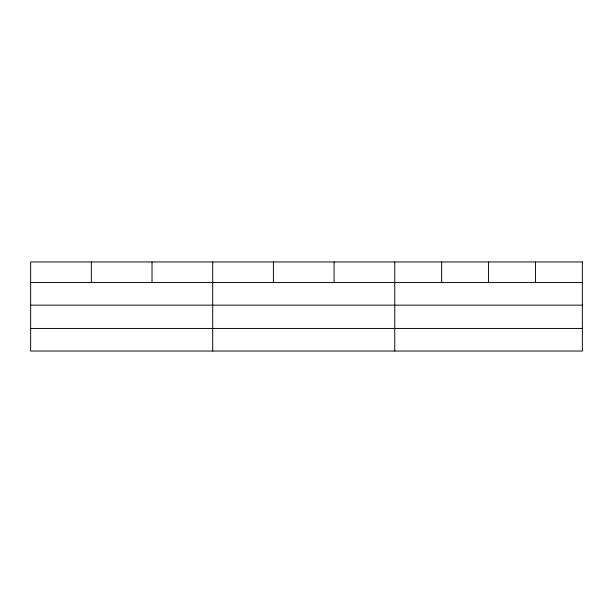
<?xml version="1.0" encoding="UTF-8"?>
<svg xmlns="http://www.w3.org/2000/svg" width="613" height="613" viewBox="0 0 613 613"><rect width="100%" height="100%" fill="white"/><g stroke="black" fill="none" stroke-linecap="round" stroke-linejoin="round"><path stroke-width="0.92" d="M30.65 282.562L582.35 282.562M30.65 305.159L582.35 305.159M30.65 328.445L582.35 328.445M535.455 261.958L535.455 282.562M488.561 261.958L488.561 282.562M441.666 261.958L441.666 282.562M394.772 261.958L394.772 351.042M334.085 261.958L334.085 282.562M273.398 261.958L273.398 282.562M212.711 261.958L212.711 351.042M152.024 261.958L152.024 282.562M91.337 261.958L91.337 282.562M582.35 261.958L30.65 261.958L30.65 351.042L582.35 351.042L582.35 261.958"/></g></svg>
